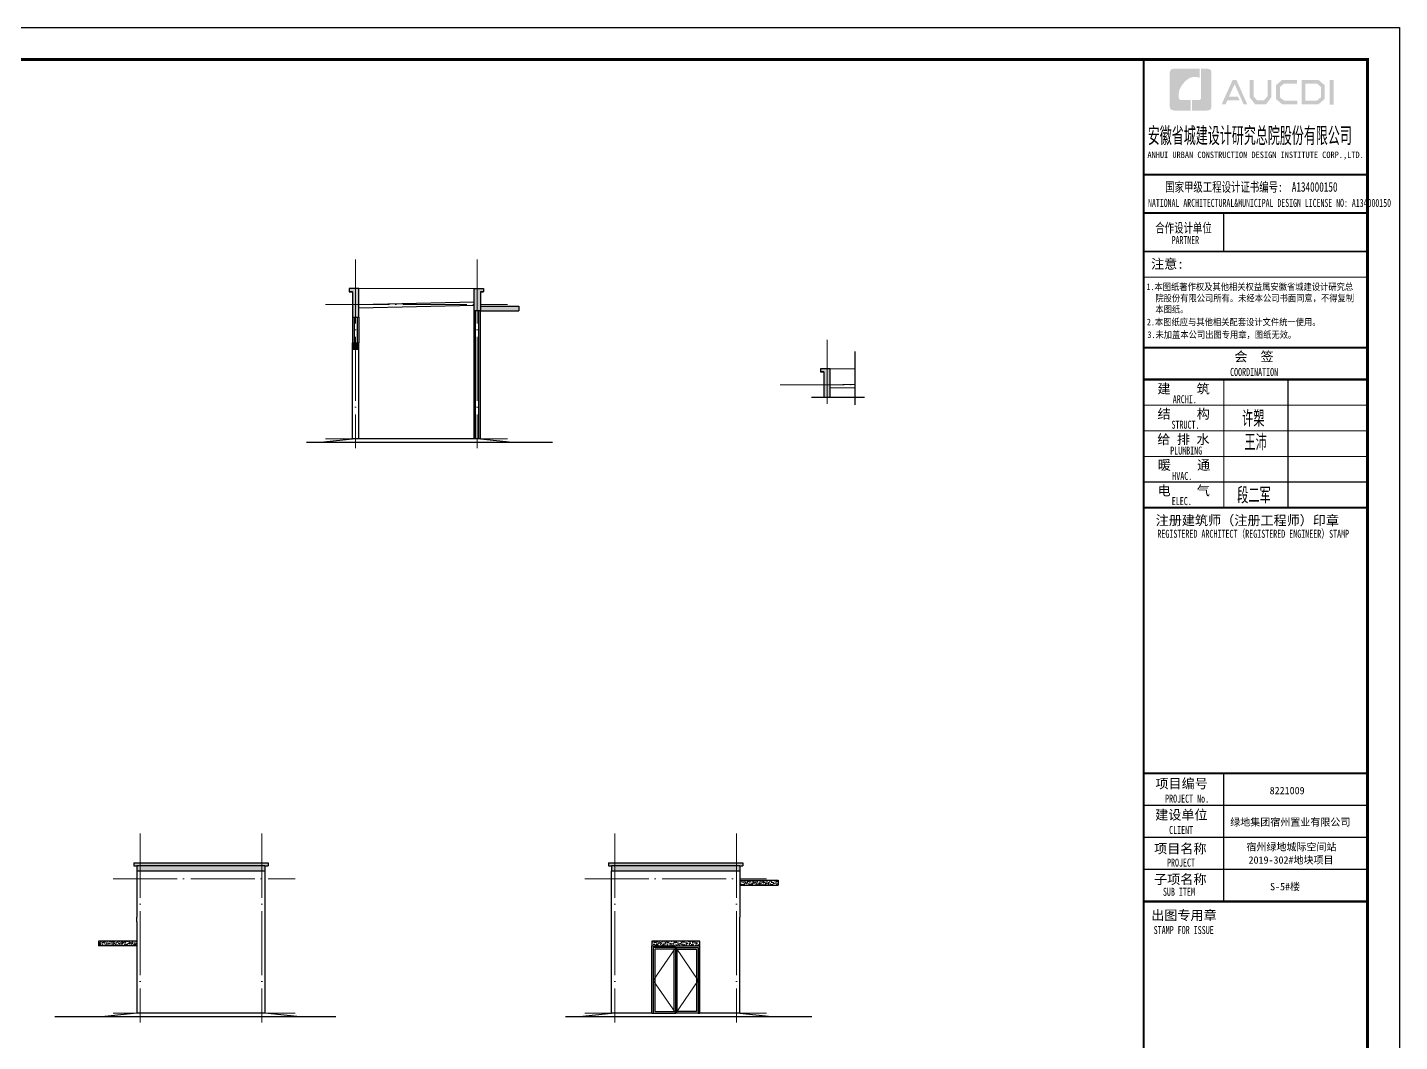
# Model space of a CAD drawing. Extents: x 609585 to 758557, y 501145 to 763045.
# Drawn here: x 715689 to 758557, y 528867 to 560545 of the extents above; entities that cross this region are included whole.
import ezdxf

# ---------------------------------------------------------------- set-up
doc = ezdxf.new("R2010")
doc.units = 0
doc.header["$LTSCALE"] = 1000
doc.header["$MEASUREMENT"] = 0
doc.linetypes.add('DOTE', pattern=[2.42, 2, -0.2, 0.02, -0.2])
for name, color, linetype in [('AXIS', 3, 'Continuous'), ('保温', 6, 'Continuous'), ('图框', 140, 'Continuous'), ('图签文字', 147, 'Continuous'), ('看线', 251, 'Continuous'), ('立面', 2, 'Continuous')]:
    doc.layers.add(name, color=color, linetype=linetype)
for name, color, linetype, lineweight in [('DOTE', 19, 'DOTE', 9), ('PUB_HATCH', 8, 'Continuous', 9), ('STAIR', 2, 'Continuous', 18), ('图签', 147, 'Continuous', 18)]:
    doc.layers.add(name, color=color, linetype=linetype, lineweight=lineweight)
doc.layers.add('不打印-标记', color=10, linetype='Continuous', lineweight=9, plot=False)
doc.styles.add('HT', font='')
doc.styles.add('宋体', font='', dxfattribs={"height": 50})
doc.styles.add('建筑图签-1', font='', dxfattribs={"width": 0.7})
doc.styles.add('建筑图签-2', font='TXT.shx', dxfattribs={"width": 0.5, "bigfont": 'HZTXT.shx'})
doc.styles.get('HT').set_extended_font_data('SimHei')
doc.styles.get('宋体').set_extended_font_data('SimSun')
doc.styles.get('建筑图签-1').set_extended_font_data('SimHei')
pattern_1 = [(57.5, (601387.93, 484781.41), (-28.728277, 71.563083), [0, -60.8, 0, -68, 0, -65]), (27.5, (601387.93, 484781.41), (27.91261, 130.289965), [0, -32.8, 0, -54.8, 0, -21]), (347.5, (601341.694, 484764.585), (116.976025, 42.81668), [0, -20, 0, -72, 0, -94]), (337.5, (601341.69, 484764.58), (100.98609, 74.11604), [0, -10, 0, -47.2, 0, -54])]
pattern_2 = [(57.5, (599695.864, 484781.41), (-28.728277, 71.563083), [0, -60.8, 0, -68, 0, -65]), (27.5, (599695.86, 484781.41), (27.91261, 130.289965), [0, -32.8, 0, -54.8, 0, -21]), (347.5, (599649.63, 484764.585), (116.976025, 42.81668), [0, -20, 0, -72, 0, -94]), (337.5, (599649.63, 484764.58), (100.98609, 74.116044), [0, -10, 0, -47.2, 0, -54])]

# ---------------------------------------------------------------- blocks, each defined once
blk = doc.blocks.new('院标1')
h = blk.add_hatch(color=150)
h.dxf.hatch_style = 1
h.set_gradient(color1=(33, 113, 253), color2=(33, 113, 253), tint=1, name='INVCURVED')
edge = h.paths.add_edge_path()
edge.add_spline(control_points=[(116373, 648379), (116379, 648379), (116382, 648379), (116391, 648379), (116391, 648379), (116391, 648379), (116616, 648379), (116616, 648379), (116616, 648379), (116616, 648379), (116616, 648054), (116616, 648054), (116616, 648054), (116616, 648054), (116108, 648054), (116108, 648054), (116108, 648054), (116028, 648054), (115963, 648111), (115963, 648199), (115963, 648199), (115963, 648199), (115963, 649215), (115963, 649215), (115963, 649215), (115963, 649295), (116018, 649360), (116108, 649360), (116108, 649360), (116108, 649360), (116897, 649360), (116897, 649360), (116897, 649360), (116897, 649360), (116897, 649080), (116897, 649080), (116897, 649080), (116897, 649080), (116566, 649140), (116356, 648859), (116356, 648859), (116245, 648719), (116240, 648545), (116247, 648466), (116247, 648466), (116254, 648386), (116247, 648466), (116247, 648466), (116247, 648466), (116247, 648466), (116258, 648374), (116373, 648379)], knot_values=[0, 0, 0, 0, 0.071429, 0.071429, 0.071429, 0.107143, 0.142857, 0.142857, 0.142857, 0.178571, 0.214286, 0.214286, 0.214286, 0.25, 0.285714, 0.285714, 0.285714, 0.321429, 0.357143, 0.357143, 0.357143, 0.392857, 0.428571, 0.428571, 0.428571, 0.464286, 0.5, 0.5, 0.5, 0.535714, 0.571429, 0.571429, 0.571429, 0.607143, 0.642857, 0.642857, 0.642857, 0.678571, 0.714286, 0.714286, 0.714286, 0.75, 0.785714, 0.785714, 0.785714, 0.821429, 0.857143, 0.857143, 0.857143, 0.928571, 1, 1, 1, 1], degree=3, periodic=0)
h = blk.add_hatch(color=150)
h.dxf.hatch_style = 1
h.set_gradient(color1=(33, 113, 253), color2=(33, 113, 253), tint=1, name='INVCURVED')
edge = h.paths.add_edge_path()
edge.add_spline(control_points=[(117268, 649215), (117268, 649215), (117268, 648199), (117268, 648199), (117268, 648199), (117268, 648114), (117212, 648054), (117123, 648054), (117123, 648054), (117123, 648054), (116663, 648054), (116663, 648054), (116663, 648054), (116663, 648054), (116663, 648379), (116663, 648379), (116663, 648379), (116663, 648379), (116865, 648379), (116865, 648379), (116865, 648379), (116907, 648379), (116941, 648413), (116941, 648455), (116941, 648455), (116941, 648455), (116941, 649360), (116941, 649360), (116941, 649360), (116941, 649360), (117123, 649360), (117123, 649360), (117123, 649360), (117204, 649360), (117268, 649306), (117268, 649215)], knot_values=[0, 0, 0, 0, 0.1, 0.1, 0.1, 0.15, 0.2, 0.2, 0.2, 0.25, 0.3, 0.3, 0.3, 0.35, 0.4, 0.4, 0.4, 0.45, 0.5, 0.5, 0.5, 0.55, 0.6, 0.6, 0.6, 0.65, 0.7, 0.7, 0.7, 0.75, 0.8, 0.8, 0.8, 0.9, 1, 1, 1, 1], degree=3, periodic=0)

msp = doc.modelspace()

# ---------------------------------------------------------------- hatches: boundary and pattern name
at = {"layer": 'PUB_HATCH'}
h = msp.add_hatch(dxfattribs=at)
h.set_pattern_fill('砂灰土', color=256, scale=20, angle=20)
h.set_pattern_definition(pattern_1)
h.paths.add_polyline_path([(723110, 534353), (719110, 534353), (719110, 534203), (723110, 534203)])
h.paths.add_polyline_path([(723210, 534453), (719010, 534453), (719010, 534353), (719110, 534353), (723110, 534353), (723210, 534353)])
h = msp.add_hatch(dxfattribs=at)
h.set_pattern_fill('砂灰土', color=256, scale=20, angle=20)
h.set_pattern_definition(pattern_2)
h.paths.add_polyline_path([(737941, 534353), (733941, 534353), (733941, 534203), (737941, 534203)])
h.paths.add_polyline_path([(738041, 534453), (733841, 534453), (733841, 534353), (733941, 534353), (737941, 534353), (738041, 534353)])
h = msp.add_hatch(dxfattribs=at)
h.set_pattern_fill('砂灰土', color=256, scale=20, angle=20)
h.set_pattern_definition(pattern_2)
h.paths.add_polyline_path([(739141, 533903), (737941, 533903), (737941, 533753), (739141, 533753)])
h = msp.add_hatch(dxfattribs=at)
h.set_pattern_fill('砂灰土', color=256, scale=20, angle=20)
h.set_pattern_definition(pattern_1)
h.paths.add_polyline_path([(719110, 532003), (717910, 532003), (717910, 531853), (719110, 531853)])
h = msp.add_hatch(dxfattribs=at)
h.set_pattern_fill('砂灰土', color=256, scale=20, angle=20)
h.set_pattern_definition(pattern_2)
h.paths.add_polyline_path([(736691, 532003), (735191, 532003), (735191, 531853), (736691, 531853)])
at = {"layer": '保温', "linetype": 'ByBlock', "ltscale": 10}
h = msp.add_hatch(color=8, dxfattribs=at)
h.dxf.hatch_style = 1
h.paths.add_polyline_path([(726042, 552391), (725742, 552391), (725742, 552291), (725842, 552291), (725842, 551491), (726042, 551491)])
h = msp.add_hatch(color=8, dxfattribs=at)
h.dxf.hatch_style = 1
h.paths.add_polyline_path([(729642, 552391), (729942, 552391), (729942, 552291), (729842, 552291), (729842, 551691), (729642, 551691)])
h = msp.add_hatch(color=8, dxfattribs=at)
h.dxf.hatch_style = 1
h.paths.add_polyline_path([(731042, 551691), (731042, 551841), (729842, 551841), (729842, 551691)])
h = msp.add_hatch(color=8, dxfattribs=at)
h.dxf.hatch_style = 1
h.paths.add_polyline_path([(726042, 550691), (725842, 550691), (725842, 550491), (726042, 550491)])
h = msp.add_hatch(color=8, dxfattribs=at)
h.dxf.hatch_style = 1
h.paths.add_polyline_path([(740769, 549883), (740469, 549883), (740469, 549783), (740569, 549783), (740569, 548983), (740769, 548983)])
at = {"layer": '图框'}
h = msp.add_hatch(color=256, dxfattribs=at)
h.paths.add_polyline_path([(756370, 558903), (756496, 558903), (756496, 558133), (756370, 558133)])
h.paths.add_polyline_path([(755618, 558787), (755618, 558261), (755978, 558261), (756102, 558367), (756102, 558686), (755982, 558787)], flags=16)
h.paths.add_polyline_path([(755500, 558905), (755500, 558142), (756022, 558142), (756220, 558313), (756220, 558741), (756025, 558905)])
h.paths.add_polyline_path([(755357, 558908), (755357, 558793), (754950, 558793), (754817, 558682), (754817, 558362), (754950, 558260), (755359, 558260), (755359, 558138), (754895, 558138), (754693, 558312), (754693, 558741), (754891, 558908)])
h.paths.add_polyline_path([(753874, 558906), (753994, 558906), (753994, 558396), (754108, 558264), (754319, 558264), (754433, 558396), (754433, 558906), (754547, 558906), (754547, 558359), (754383, 558142), (754045, 558142), (753874, 558361)])
h.paths.add_polyline_path([(753342, 558905), (753459, 558905), (753801, 558141), (753685, 558141), (753404, 558775), (753229, 558387), (753500, 558387), (753561, 558271), (753180, 558271), (753121, 558139), (752998, 558139)])

# ---------------------------------------------------------------- linework, layer by layer
at = {"layer": 'AXIS'}
for p, q in [((741551, 548761), (741551, 550421)), ((741841, 548983), (740181, 548983))]:
    msp.add_line(p, q, dxfattribs=at)
at = {"layer": 'DOTE'}
for points in [[(725942, 553298), (725942, 547398)], [(729742, 553298), (729742, 547398)], [(725001, 551891), (730683, 551891)], [(740669, 550791), (740669, 548637)], [(739204, 549383), (741551, 549383)], [(725001, 547691), (730683, 547691)], [(719210, 535361), (719210, 529461)], [(723010, 535361), (723010, 529461)], [(734041, 535361), (734041, 529461)], [(737841, 535361), (737841, 529461)], [(718369, 533953), (724051, 533953)], [(733100, 533953), (738783, 533953)], [(718369, 529753), (724051, 529753)], [(733100, 529753), (738783, 529753)]]:
    msp.add_lwpolyline(points, dxfattribs=at)
at = {"layer": 'STAIR', "color": 8}
for p, q in [((726042, 552391), (729642, 552391)), ((740769, 549883), (741551, 549883))]:
    msp.add_line(p, q, dxfattribs=at)
at = {"layer": '不打印-标记'}
for points in [[(735941, 531803), (735241, 530778), (735941, 529753)], [(735941, 531803), (736641, 530778), (735941, 529753)]]:
    msp.add_lwpolyline(points, dxfattribs=at)
at = {"layer": '图框'}
for p, q in [((750562, 555945), (757562, 555945)), ((750562, 555945), (757562, 555945)), ((750562, 554745), (757562, 554745))]:
    msp.add_line(p, q, dxfattribs=at)
msp.add_lwpolyline([(674457, 560545), (758557, 560545), (758557, 501145), (674457, 501145)], close=True, dxfattribs=at)
msp.add_lwpolyline([(674457, 560545), (758557, 560545), (758557, 501145), (674457, 501145)], close=True, dxfattribs=at)
at = {"layer": '图框', "const_width": 100}
msp.add_lwpolyline([(757557, 502145), (757557, 559545), (676957, 559545), (676957, 502145)], close=True, dxfattribs=at)
at = {"layer": '图框'}
for points, const_width in [([(750562, 502145), (750562, 559545)], 70), ([(750562, 555945), (757562, 555945)], 60), ([(750562, 554745), (757562, 554745)], 60), ([(750562, 554745), (757562, 554745)], 60), ([(753062, 554745), (753062, 553545)], 35), ([(750562, 553545), (757562, 553545)], 60), ([(750562, 553545), (757562, 553545)], 60), ([(750562, 552744), (757562, 552744)], 35), ([(750570, 550545), (757570, 550545)], 60), ([(750570, 549545), (757570, 549545)], 70), ([(750570, 549545), (757570, 549545)], 70), ([(753070, 549545), (753070, 545545)], 35), ([(755070, 549545), (755070, 545545)], 35), ([(750570, 548745), (757570, 548745)], 35), ([(750570, 547945), (757570, 547945)], 35), ([(750570, 547145), (757570, 547145)], 35), ([(750570, 546345), (757570, 546345)], 35), ([(750570, 545545), (757570, 545545)], 70), ([(750562, 537245), (757562, 537245)], 70), ([(750562, 537245), (757562, 537245)], 70), ([(753062, 533245), (753062, 537245)], 35), ([(750562, 536245), (757562, 536245)], 35), ([(750562, 535245), (757562, 535245)], 35), ([(750562, 534245), (757562, 534245)], 35), ([(757562, 533245), (750562, 533245)], 70)]:
    msp.add_lwpolyline(points, dxfattribs=dict(at, const_width=const_width))
at = {"layer": '看线', "color": 1}
for p, q in [((726042, 551891), (729642, 551971)), ((726042, 551791), (729642, 551871)), ((740769, 549383), (741551, 549401)), ((740769, 549283), (741551, 549301))]:
    msp.add_line(p, q, dxfattribs=at)
at = {"layer": '立面'}
for p, q in [((726042, 552391), (725742, 552391)), ((725742, 552391), (725742, 552291)), ((725742, 552391), (725742, 552291)), ((725742, 552291), (725842, 552291)), ((725842, 552291), (725742, 552291)), ((725842, 552291), (725842, 551491)), ((725842, 552291), (725842, 552141)), ((726042, 551491), (726042, 552391)), ((729642, 552391), (729942, 552391)), ((729642, 551691), (729642, 552391)), ((729842, 552291), (729842, 552141)), ((729842, 552291), (729942, 552291)), ((729942, 552291), (729842, 552291)), ((729842, 552291), (729842, 551691)), ((729942, 552391), (729942, 552291)), ((729942, 552391), (729942, 552291)), ((729842, 551841), (731042, 551841)), ((731042, 551841), (731042, 551691)), ((725842, 551491), (726042, 551491)), ((729842, 551691), (729642, 551691)), ((729842, 551691), (731042, 551691)), ((725842, 547691), (725842, 550691)), ((725842, 550691), (726042, 550691)), ((725842, 550491), (726042, 550491)), ((726042, 547691), (726042, 550691)), ((740769, 549883), (740469, 549883)), ((740469, 549883), (740469, 549783)), ((740469, 549883), (740469, 549783)), ((740469, 549783), (740569, 549783)), ((740569, 549783), (740469, 549783)), ((740569, 549783), (740569, 548983)), ((740569, 549783), (740569, 549633)), ((740769, 548983), (740769, 549883)), ((724403, 547591), (724842, 547591)), ((724842, 547591), (725842, 547691)), ((724842, 547591), (730842, 547591)), ((729842, 547691), (725842, 547691)), ((729842, 547691), (730842, 547591)), ((730842, 547591), (732097, 547591)), ((719010, 534453), (719010, 534353)), ((719010, 534453), (723210, 534453)), ((719010, 534353), (719110, 534353)), ((719110, 534353), (719110, 534203)), ((723110, 534353), (719110, 534353)), ((719110, 534203), (723110, 534203)), ((719110, 534203), (719110, 532753)), ((723110, 534353), (723110, 534203)), ((723110, 534353), (723210, 534353)), ((723110, 534203), (723110, 529753)), ((723210, 534453), (723210, 534353)), ((733841, 534453), (733841, 534353)), ((733841, 534453), (738041, 534453)), ((733841, 534353), (733941, 534353)), ((733941, 534353), (733941, 534203)), ((737941, 534353), (733941, 534353)), ((733941, 534203), (737941, 534203)), ((733941, 529753), (733941, 534203)), ((737941, 534353), (737941, 534203)), ((737941, 534353), (738041, 534353)), ((737941, 534203), (737941, 532753)), ((738041, 534453), (738041, 534353)), ((737941, 533903), (739141, 533903)), ((737941, 533753), (739141, 533753)), ((739141, 533903), (739141, 533753)), ((719110, 532603), (719110, 532753)), ((719110, 532603), (719110, 529753)), ((737941, 532603), (737941, 532753)), ((737941, 529753), (737941, 532603)), ((719110, 532003), (717910, 532003)), ((717910, 532003), (717910, 531853)), ((735191, 532003), (735191, 531853)), ((736691, 532003), (735191, 532003)), ((736691, 531853), (736691, 532003)), ((719110, 531853), (717910, 531853)), ((735191, 531853), (736691, 531853)), ((716544, 529653), (718110, 529653)), ((719110, 529753), (718110, 529653)), ((718110, 529653), (724110, 529653)), ((723110, 529753), (719110, 529753)), ((724110, 529653), (723110, 529753)), ((724110, 529653), (725326, 529653)), ((732502, 529653), (732941, 529653)), ((732941, 529653), (733941, 529753)), ((732941, 529653), (738941, 529653)), ((735191, 529753), (733941, 529753)), ((737941, 529753), (736691, 529753)), ((737941, 529753), (738941, 529653)), ((738941, 529653), (740197, 529653))]:
    msp.add_line(p, q, dxfattribs=at)
at = {"layer": '立面', "color": 4}
for p, q in [((725842, 551491), (725842, 550691)), ((725892, 551491), (725892, 550691)), ((725992, 551491), (725992, 550691)), ((726042, 551491), (726042, 550691)), ((729642, 547691), (729642, 551691)), ((729692, 547691), (729692, 551691)), ((729792, 547691), (729792, 551691)), ((729842, 547691), (729842, 551691)), ((735191, 531853), (736691, 531853)), ((735191, 529753), (735191, 531853)), ((735241, 531803), (735241, 529753)), ((735941, 531803), (735241, 531803)), ((735291, 531753), (735291, 529803)), ((735891, 531753), (735291, 531753)), ((735891, 529803), (735891, 531753)), ((735941, 531803), (736641, 531803)), ((735941, 529753), (735941, 531803)), ((735991, 531753), (736591, 531753)), ((735991, 529803), (735991, 531753)), ((736591, 531753), (736591, 529803)), ((736641, 531803), (736641, 529753)), ((736691, 529753), (736691, 531853)), ((735191, 529753), (735241, 529753)), ((735241, 529753), (735941, 529753)), ((735291, 529803), (735891, 529803)), ((736641, 529753), (735941, 529753)), ((736591, 529803), (735991, 529803)), ((736641, 529753), (736691, 529753))]:
    msp.add_line(p, q, dxfattribs=at)

# ---------------------------------------------------------------- block references
msp.add_blockref('院标1', (635413, -90104))

# ---------------------------------------------------------------- texts
at = {"layer": '图框'}
for s, height, style, width, p in [('ANHUI URBAN CONSTRUCTION DESIGN INSTITUTE CORP.,LTD.', 200, '建筑图签-1', 0.91, (750680, 556467)), ('NATIONAL ARCHITECTURAL&MUNICIPAL DESIGN LICENSE NO: A134000150', 250, '建筑图签-1', 0.6, (750699, 554939)), ('PARTNER', 250, '建筑图签-1', 0.6, (751437, 553778)), ('1.本图纸著作权及其他相关权益属安徽省城建设计研究总', 210, 'HT', 0.88, (750648, 552338)), ('院股份有限公司所有。未经本公司书面同意，不得复制', 210, 'HT', 0.88, (750927, 551984)), ('本图纸。', 210, 'HT', 0.88, (750927, 551634)), (' 2.本图纸应与其他相关配套设计文件统一使用。 ', 210, 'HT', 0.88, (750537, 551237)), ('3.未加盖本公司出图专用章，图纸无效。', 210, 'HT', 0.88, (750680, 550842)), ('COORDINATION', 250, '建筑图签-1', 0.7, (753262, 549658)), ('ARCHI.', 250, '建筑图签-1', 0.7, (751471, 548806)), ('STRUCT.', 250, '建筑图签-1', 0.7, (751432, 548010)), ('PLUMBING', 250, '建筑图签-1', 0.7, (751391, 547203)), ('HVAC.', 250, '建筑图签-1', 0.7, (751456, 546410)), ('ELEC.', 250, '建筑图签-1', 0.7, (751440, 545625)), ('REGISTERED ARCHITECT（REGISTERED ENGINEER）STAMP', 250, '建筑图签-1', 0.7, (750991, 544603)), ('PROJECT No.', 250, '建筑图签-1', 0.7, (751232, 536330, -1799)), ('CLIENT', 250, '建筑图签-1', 0.7, (751356, 535351)), ('PROJECT', 250, '建筑图签-1', 0.7, (751291, 534331)), ('SUB ITEM', 250, '建筑图签-1', 0.7, (751164, 533420)), ('STAMP FOR ISSUE', 250, '建筑图签-1', 0.7, (750875, 532226))]:
    msp.add_text(s, height=height, dxfattribs=dict(at, style=style, width=width)).set_placement(p)
at = {"layer": '图签', "color": 2, "style": '宋体'}
for s, height, p in [('8221009', 229.3, (754499, 536592)), ('绿地集团宿州置业有限公司', 229.34, (753267, 535607)), ('宿州绿地城际空间站', 229.3, (753772, 534832)), ('2019-302#地块项目', 229.34, (753839, 534423)), ('S-5#楼', 229.3, (754511, 533592))]:
    msp.add_text(s, height=height, dxfattribs=at).set_placement(p)
at = {"layer": '图签文字', "color": 7, "style": '建筑图签-1'}
for s, height, width, p in [('安徽省城建设计研究总院股份有限公司', 500, 0.55, (750690, 556922)), ('国家甲级工程设计证书编号:  A134000150', 300, 0.7, (751234, 555412)), ('合作设计单位', 300, 0.7, (750927, 554135))]:
    msp.add_text(s, height=height, dxfattribs=dict(at, width=width)).set_placement(p)
for s, p in [('注意:', (750793, 553008)), ('会  签', (753397, 550112)), ('建    筑', (750992, 549111)), ('结    构', (750996, 548324)), ('给 排 水', (750987, 547530)), ('暖    通', (751005, 546727)), ('电    气', (750995, 545927)), ('注册建筑师（注册工程师）印章', (750937, 544998)), ('项目编号', (750930, 536777)), ('建设单位', (750922, 535800)), ('项目名称', (750889, 534742)), ('子项名称', (750889, 533785)), ('出图专用章', (750798, 532663))]:
    msp.add_text(s, height=300, dxfattribs=at).set_placement(p)
at = {"layer": '图签文字', "color": 1, "style": '建筑图签-2', "width": 0.7}
for s, p in [('许槊', (753636, 548073)), ('王沛', (753708, 547332)), ('段二军', (753483, 545676))]:
    msp.add_text(s, height=500, dxfattribs=at).set_placement(p)

doc.saveas('drawing.dxf')
